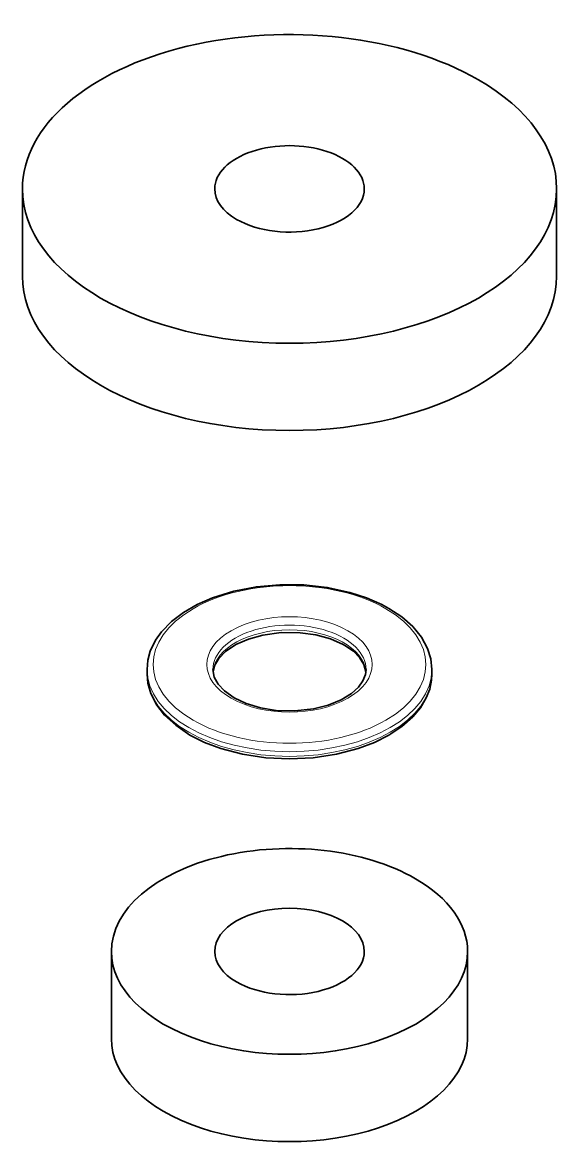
# Model space of a CAD drawing. Extents: x 276 to 976, y 40 to 757.
# Drawn here: x 778.64 to 793.64, y 667.92 to 699.32 of the extents above; entities that cross this region are included whole.
import ezdxf

# ---------------------------------------------------------------- set-up
doc = ezdxf.new("R2010")
doc.units = 0

msp = doc.modelspace()

# ---------------------------------------------------------------- linework, layer by layer
at = {"color": 7, "lineweight": 35, "ltscale": 0.061238}
for p, q in [((778.643, 692.199), (778.643, 694.648)), ((793.643, 692.199), (793.643, 694.648))]:
    msp.add_line(p, q, dxfattribs=at)
at = {"color": 7, "lineweight": 35, "ltscale": 0.003265}
for p, q in [((782.143, 681.036), (782.143, 681.167)), ((790.143, 681.036), (790.143, 681.167))]:
    msp.add_line(p, q, dxfattribs=at)
at = {"color": 7, "lineweight": 35, "ltscale": 0.061237}
for p, q in [((781.143, 673.253), (781.143, 670.804)), ((791.143, 673.253), (791.143, 670.804))]:
    msp.add_line(p, q, dxfattribs=at)
at = {"color": 7, "lineweight": 35}
for points in [[(782.143, 681.167), (782.165, 681.422), (782.233, 681.674), (782.381, 681.983), (782.553, 682.224), (782.828, 682.507), (783.162, 682.761), (783.549, 682.985), (783.982, 683.174), (784.576, 683.36), (785.212, 683.483), (785.875, 683.542), (786.544, 683.536), (787.203, 683.464), (787.833, 683.327), (788.303, 683.174), (788.736, 682.985), (788.936, 682.877)], [(790.143, 681.167), (790.112, 681.465), (790.02, 681.756), (789.846, 682.074), (789.603, 682.369), (789.297, 682.638), (788.936, 682.877)], [(783.996, 681.101), (784.043, 681.281), (784.156, 681.475), (784.35, 681.672), (784.634, 681.862), (784.987, 682.018), (785.394, 682.13), (785.911, 682.198), (786.442, 682.194), (786.883, 682.132), (787.291, 682.02), (787.645, 681.865), (787.698, 681.836)], [(788.289, 681.101), (788.231, 681.308), (788.112, 681.496), (787.935, 681.673), (787.698, 681.836)], [(784.587, 680.367), (784.315, 680.56), (784.142, 680.747), (784.031, 680.952), (783.993, 681.167)], [(784.587, 680.367), (784.93, 680.206), (785.329, 680.086), (785.765, 680.016), (786.294, 680), (786.814, 680.057), (787.227, 680.161), (787.591, 680.309), (787.888, 680.492), (788.076, 680.664), (788.205, 680.843), (788.276, 681.023), (788.293, 681.167)], [(783.349, 679.325), (782.947, 679.597), (782.637, 679.881), (782.414, 680.167), (782.248, 680.487), (782.165, 680.78), (782.143, 681.036)], [(783.349, 679.325), (783.76, 679.118), (784.213, 678.947), (784.826, 678.786), (785.475, 678.688), (786.143, 678.655), (786.81, 678.688), (787.459, 678.786), (788.072, 678.947), (788.525, 679.118), (788.936, 679.325), (789.297, 679.565), (789.603, 679.833), (789.82, 680.092), (789.984, 680.365), (790.08, 680.612), (790.133, 680.865), (790.143, 681.036)]]:
    msp.add_lwpolyline(points, dxfattribs=at)
for centre, major_axis, start_param, end_param in [((786.143, 694.648), (7.5, 0), 0.785398, 3.141593), ((786.143, 694.648), (7.5, 0), 0, 0.785398), ((786.143, 694.648), (2.1, 0), 6.283185, 9.424778), ((786.143, 694.648), (7.5, 0), 3.141593, 6.283185), ((786.143, 694.648), (2.1, 0), 3.141593, 3.926991), ((786.143, 694.648), (2.1, 0), 3.926991, 6.283185), ((786.143, 692.199), (7.5, 0), 3.141593, 6.283185), ((786.143, 673.253), (-5, 0), 3.926991, 6.283185), ((786.143, 673.253), (-5, 0), 3.141593, 3.926991), ((786.143, 673.253), (-2.1, 0), 3.141593, 6.283185), ((786.143, 673.253), (-5, 0), 0, 3.141593), ((786.143, 673.253), (-2.1, 0), 6.283185, 7.068583), ((786.143, 673.253), (-2.1, 0), 0.785398, 3.141593), ((786.143, 670.804), (-5, 0), 0, 3.141593)]:
    msp.add_ellipse(centre, major_axis=major_axis, ratio=0.57735, start_param=start_param, end_param=end_param, dxfattribs=at)
at = {"color": 7, "lineweight": 13}
for centre, major_axis, start_param, end_param in [((786.143, 681.305), (3.83, 0), 3.926991, 10.210176), ((786.143, 681.305), (2.32, 0), 0.785398, 7.068583), ((786.143, 681.167), (2.15, 0), 6.283185, 9.424778), ((786.143, 681.036), (2.15, 0), 0.054842, 3.086747), ((786.143, 681.167), (4, 0), 3.141593, 6.283185), ((786.143, 681.036), (4, 0), 3.141593, 6.283185)]:
    msp.add_ellipse(centre, major_axis=major_axis, ratio=0.57735, start_param=start_param, end_param=end_param, dxfattribs=at)

doc.saveas('drawing.dxf')
